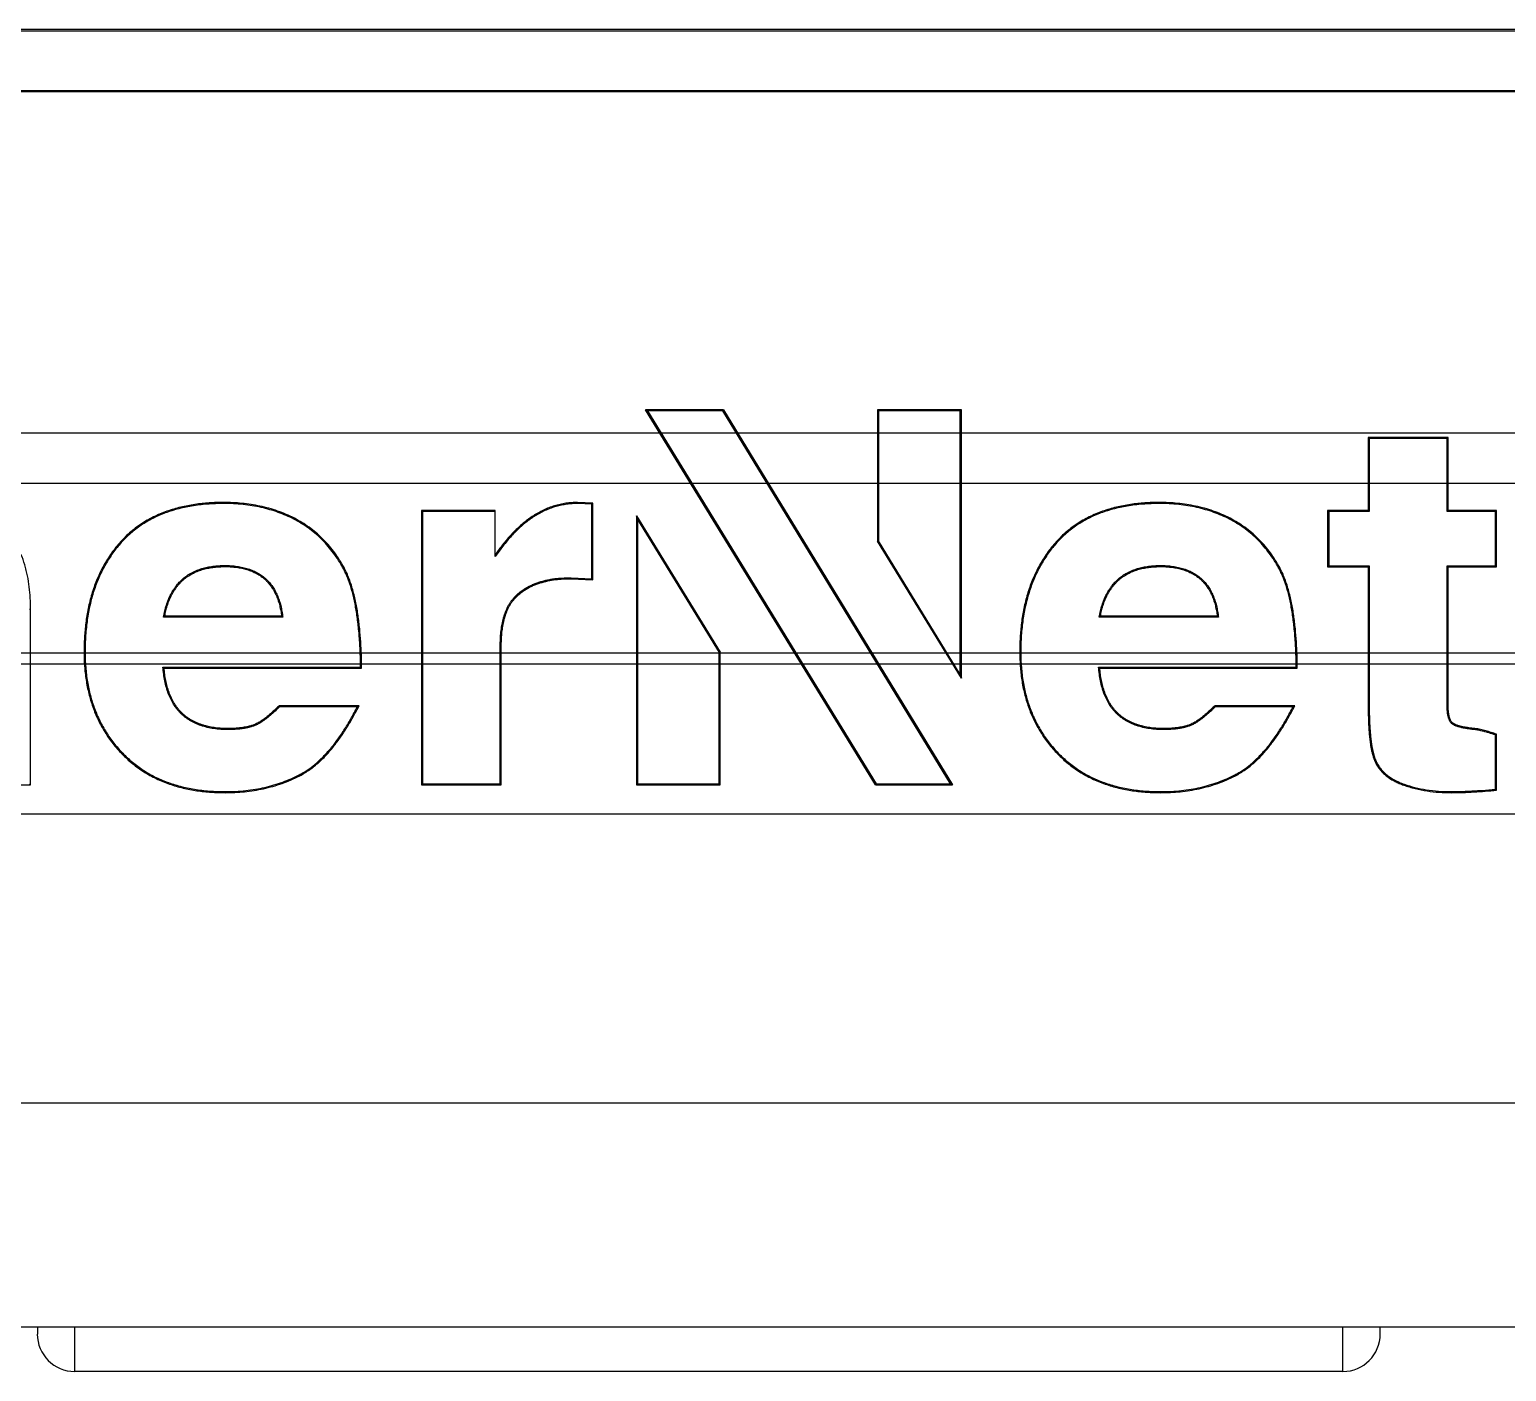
# Model space of a CAD drawing. Header units: millimetres. Extents: x 30557 to 235556, y -116603 to -73383.
# Drawn here: x 203812.39 to 203824.23, y -74906.87 to -74896.11 of the extents above; entities that cross this region are included whole.
import ezdxf

# ---------------------------------------------------------------- set-up
doc = ezdxf.new("R2010")
doc.units = ezdxf.units.MM

# ---------------------------------------------------------------- blocks, each defined once
blk = doc.blocks.new('1756-EN2TR-Z')
at = {"color": 7, "linetype": 'Continuous'}
for p, q in [((1.0616, 8.6583), (33.3932, 8.6583)), ((32.9596, 8.6683), (1.4952, 8.6683)), ((1.0965, 8.2596), (33.3584, 8.2596)), ((32.9596, 8.2526), (1.4952, 8.2526)), ((17.3359, 6.1268), (16.8146, 6.1268)), ((16.827, 6.1199), (16.8146, 6.1268)), ((18.352, 3.621), (16.8146, 6.1268)), ((17.332, 6.1199), (16.827, 6.1199)), ((16.827, 6.1199), (18.3559, 3.6279)), ((17.3359, 6.1268), (17.332, 6.1199)), ((18.8521, 3.6279), (17.332, 6.1199)), ((17.3359, 6.1268), (18.8645, 3.621)), ((18.9248, 6.1268), (18.3653, 6.1268)), ((18.3653, 6.1268), (18.3722, 6.1199)), ((18.3653, 6.1268), (18.3653, 5.2498)), ((18.9178, 6.1199), (18.3722, 6.1199)), ((18.3722, 6.1199), (18.3722, 5.2517)), ((18.9248, 6.1268), (18.9178, 6.1199)), ((18.9178, 4.3574), (18.9178, 6.1199)), ((18.9248, 4.3326), (18.9248, 6.1268)), ((22.1765, 5.9424), (21.6425, 5.9424)), ((21.6425, 5.9424), (21.6494, 5.9355)), ((21.6425, 5.9424), (21.6425, 5.4535)), ((22.1696, 5.9355), (21.6494, 5.9355)), ((21.6494, 5.9355), (21.6494, 5.4466)), ((22.1765, 5.9424), (22.1696, 5.9355)), ((22.1696, 5.4466), (22.1696, 5.9355)), ((22.1765, 5.4535), (22.1765, 5.9424)), ((15.8098, 5.4535), (15.3172, 5.4535)), ((15.3172, 5.4535), (15.3242, 5.4466)), ((15.3172, 5.4535), (15.3172, 3.621)), ((15.8098, 5.4466), (15.3242, 5.4466)), ((15.3242, 5.4466), (15.3242, 3.6279)), ((15.8098, 5.1471), (15.8098, 5.4535)), ((16.4624, 5.502), (16.3608, 5.5077)), ((16.4554, 5.4956), (16.3608, 5.5007)), ((16.4624, 5.502), (16.4554, 5.4956)), ((16.4554, 4.9982), (16.4554, 5.4956)), ((16.4624, 4.9908), (16.4624, 5.502)), ((21.6425, 5.4535), (21.3715, 5.4535)), ((21.3715, 5.4535), (21.3785, 5.4466)), ((21.3715, 5.4535), (21.3715, 5.0776)), ((21.6494, 5.4466), (21.3785, 5.4466)), ((21.3785, 5.4466), (21.3785, 5.0845)), ((21.6425, 5.4535), (21.6494, 5.4466)), ((22.1765, 5.4535), (22.1696, 5.4466)), ((22.4933, 5.4466), (22.1696, 5.4466)), ((22.5002, 5.4535), (22.1765, 5.4535)), ((22.5002, 5.4535), (22.4933, 5.4466)), ((22.4933, 5.0845), (22.4933, 5.4466)), ((22.5002, 5.0776), (22.5002, 5.4535)), ((16.754, 5.4185), (17.3135, 4.5066)), ((16.7609, 5.3939), (16.754, 5.4185)), ((16.754, 5.4185), (16.754, 3.621)), ((16.7609, 5.3939), (17.3065, 4.5046)), ((16.7609, 5.3939), (16.7609, 3.6279)), ((18.3722, 5.2517), (18.3653, 5.2498)), ((18.9248, 4.3326), (18.3653, 5.2498)), ((18.9178, 4.3574), (18.3722, 5.2517)), ((15.8424, 5.2021), (15.8098, 5.1587)), ((15.848, 5.1979), (15.8098, 5.1471)), ((21.3715, 5.0776), (21.3785, 5.0845)), ((21.3715, 5.0776), (21.6425, 5.0776)), ((21.3785, 5.0845), (21.6494, 5.0845)), ((21.6425, 5.0776), (21.6494, 5.0845)), ((21.6425, 5.0776), (21.6425, 4.1557)), ((21.6494, 5.0845), (21.6494, 4.1557)), ((22.1696, 5.0845), (22.4933, 5.0845)), ((22.1765, 5.0776), (22.1696, 5.0845)), ((22.1696, 4.1591), (22.1696, 5.0845)), ((22.1765, 5.0776), (22.5002, 5.0776)), ((22.1765, 4.1591), (22.1765, 5.0776)), ((22.5002, 5.0776), (22.4933, 5.0845)), ((16.3172, 5.005), (16.4554, 4.9982)), ((16.3172, 4.998), (16.4624, 4.9908)), ((16.4624, 4.9908), (16.4554, 4.9982)), ((12.7069, 3.621), (12.7069, 4.7935)), ((14.3912, 4.7411), (13.5947, 4.7411)), ((14.3834, 4.7481), (13.603, 4.7481)), ((20.6419, 4.7411), (19.8453, 4.7411)), ((20.6341, 4.7481), (19.8537, 4.7481)), ((15.8443, 3.6279), (15.8443, 4.5465)), ((15.8513, 3.621), (15.8513, 4.5465)), ((17.3065, 4.5046), (17.3135, 4.5066)), ((17.3065, 3.6279), (17.3065, 4.5046)), ((17.3135, 3.621), (17.3135, 4.5066)), ((13.591, 4.4078), (14.9114, 4.4078)), ((13.5985, 4.4009), (14.9184, 4.4009)), ((14.9184, 4.4009), (14.9114, 4.4078)), ((18.9178, 4.3574), (18.9248, 4.3326)), ((19.8417, 4.4078), (21.162, 4.4078)), ((19.8492, 4.4009), (21.1691, 4.4009)), ((21.1691, 4.4009), (21.162, 4.4078)), ((14.9009, 4.1492), (14.3665, 4.1492)), ((14.3665, 4.1492), (14.3694, 4.1422)), ((21.1515, 4.1492), (20.6172, 4.1492)), ((20.6172, 4.1492), (20.6201, 4.1422)), ((14.8895, 4.1422), (14.3694, 4.1422)), ((21.1402, 4.1422), (20.6201, 4.1422)), ((22.5002, 3.9595), (22.4933, 3.9544)), ((22.4933, 3.5907), (22.4933, 3.9544)), ((22.5002, 3.5843), (22.5002, 3.9595)), ((12.1728, 3.621), (12.7069, 3.621)), ((12.7069, 3.621), (12.6999, 3.6279)), ((15.3172, 3.621), (15.3242, 3.6279)), ((15.3172, 3.621), (15.8513, 3.621)), ((15.3242, 3.6279), (15.8443, 3.6279)), ((15.8513, 3.621), (15.8443, 3.6279)), ((16.754, 3.621), (16.7609, 3.6279)), ((16.754, 3.621), (17.3135, 3.621)), ((16.7609, 3.6279), (17.3065, 3.6279)), ((17.3135, 3.621), (17.3065, 3.6279)), ((18.352, 3.621), (18.3559, 3.6279)), ((18.352, 3.621), (18.8645, 3.621)), ((18.3559, 3.6279), (18.8521, 3.6279)), ((18.8521, 3.6279), (18.8645, 3.621)), ((22.5002, 3.5843), (22.4933, 3.5907)), ((1.4952, 1.4952), (32.9596, 1.4952)), ((0, 0), (34.4548, 0)), ((12.7518, 0), (12.7518, -0.0498)), ((21.7228, -0.0498), (21.7228, 0)), ((21.4736, -0.299), (13.0009, -0.299))]:
    blk.add_line(p, q, dxfattribs=at)
at = {"color": 9, "linetype": 'Continuous'}
for p, q in [((13.9966, 5.5077), (13.9966, 5.5007)), ((16.3608, 5.5077), (16.3608, 5.5007)), ((20.2473, 5.5077), (20.2473, 5.5007)), ((14.469, 5.402), (14.4658, 5.3958)), ((20.7197, 5.402), (20.7165, 5.3958)), ((13.3003, 5.2363), (13.3055, 5.2317)), ((19.5509, 5.2363), (19.5562, 5.2317)), ((15.8424, 5.2021), (15.848, 5.1979)), ((14.0039, 5.0793), (14.0039, 5.0862)), ((14.7934, 5.0861), (14.7873, 5.0826)), ((20.2545, 5.0793), (20.2545, 5.0862)), ((21.044, 5.0861), (21.038, 5.0826)), ((16.3172, 4.998), (16.3172, 5.005)), ((15.9373, 4.8614), (15.932, 4.866)), ((12.7069, 4.7935), (12.6999, 4.7935)), ((15.8513, 4.5465), (15.8443, 4.5465)), ((13.0639, 4.5076), (13.0709, 4.5076)), ((19.3146, 4.5076), (19.3216, 4.5076)), ((21.6425, 4.1557), (21.6494, 4.1557)), ((22.1765, 4.1591), (22.1696, 4.1591)), ((14.0257, 3.9969), (14.0257, 3.99)), ((14.1979, 4.0219), (14.2003, 4.0153)), ((20.2764, 3.9969), (20.2764, 3.99)), ((20.4485, 4.0219), (20.4509, 4.0153)), ((22.202, 4.0386), (22.1968, 4.0339)), ((22.3557, 3.9966), (22.355, 3.9897)), ((13.3169, 3.8278), (13.3219, 3.8326)), ((19.5675, 3.8278), (19.5725, 3.8326)), ((21.6896, 3.7735), (21.6959, 3.7765)), ((14.505, 3.6816), (14.5018, 3.6878)), ((20.7557, 3.6816), (20.7524, 3.6878)), ((14.0075, 3.5685), (14.0075, 3.5755)), ((20.2582, 3.5685), (20.2582, 3.5755)), ((21.8796, 3.6189), (21.8819, 3.6255)), ((22.1968, 3.5685), (22.1968, 3.5755)), ((13.0009, 0), (13.0009, -0.299)), ((21.4736, -0.299), (21.4736, 0))]:
    blk.add_line(p, q, dxfattribs=at)
at = {"color": 7, "linetype": 'Continuous'}
for centre, radius, start, end in [((14.8064, 3.3006), 1.8824, 129.73946, 130.06968), ((13.1668, 3.3738), 1.8354, 48.15541, 48.48211), ((21.0571, 3.3006), 1.8824, 129.73947, 130.06968), ((19.4175, 3.3738), 1.8354, 48.15541, 48.48211), ((15.1985, 6.1345), 2.3591, 227.04835, 227.297), ((21.4491, 6.1345), 2.3591, 227.04835, 227.297), ((12.2043, 8.5244), 5.1394, 301.4983, 301.64649), ((18.4551, 8.5243), 5.1393, 301.49836, 301.64655), ((13.0009, -0.0498), 0.2492, 180, 270), ((21.4736, -0.0498), 0.2492, 270, 0)]:
    blk.add_arc(centre, radius, start, end, dxfattribs=at)
for points, knots in [([(13.9966, 5.5077), (13.9644, 5.5077), (13.9001, 5.5056), (13.8041, 5.4957), (13.7251, 5.4806), (13.6629, 5.464), (13.617, 5.4492), (13.572, 5.4318), (13.5281, 5.4117), (13.4855, 5.389), (13.4445, 5.3637), (13.4052, 5.3356), (13.3679, 5.305), (13.3328, 5.2719), (13.3108, 5.2484), (13.3003, 5.2363)], [0, 0, 0, 0, 0.124999, 0.249989, 0.37497, 0.437475, 0.49998, 0.562484, 0.624988, 0.687491, 0.749993, 0.812495, 0.874996, 0.937498, 1, 1, 1, 1]), ([(13.9966, 5.5007), (13.9597, 5.5007), (13.9052, 5.4987), (13.8339, 5.4917), (13.7667, 5.482), (13.702, 5.4681), (13.6401, 5.4497), (13.5959, 5.4339), (13.5535, 5.4161), (13.5128, 5.3961), (13.4738, 5.374), (13.4366, 5.3498), (13.4011, 5.3235), (13.3673, 5.2951), (13.3353, 5.2645), (13.3152, 5.2429), (13.3055, 5.2317)], [0, 0, 0, 0, 0.144402, 0.213544, 0.280796, 0.410141, 0.472574, 0.533722, 0.593764, 0.65289, 0.711299, 0.769199, 0.826802, 0.884324, 0.941985, 1, 1, 1, 1]), ([(14.469, 5.402), (14.4509, 5.4113), (14.414, 5.4287), (14.3571, 5.4509), (14.2988, 5.4692), (14.2394, 5.4838), (14.1793, 5.4948), (14.0984, 5.5049), (14.0373, 5.5077), (13.9966, 5.5077)], [0, 0, 0, 0, 0.125004, 0.250009, 0.375015, 0.500024, 0.625034, 0.750046, 1, 1, 1, 1]), ([(14.4658, 5.3958), (14.4489, 5.4045), (14.4144, 5.4209), (14.3607, 5.4421), (14.305, 5.4602), (14.2473, 5.4749), (14.1875, 5.4865), (14.1039, 5.4976), (14.0398, 5.5007), (13.9966, 5.5007)], [0, 0, 0, 0, 0.117428, 0.236101, 0.356499, 0.479092, 0.604331, 0.732645, 1, 1, 1, 1]), ([(16.3608, 5.5077), (16.3478, 5.5077), (16.3217, 5.5067), (16.2828, 5.5026), (16.2444, 5.4955), (16.2065, 5.4855), (16.1695, 5.4728), (16.1336, 5.4573), (16.0988, 5.4394), (16.0653, 5.4192), (16.0331, 5.397), (15.992, 5.365), (15.9534, 5.3299), (15.9172, 5.2924), (15.8825, 5.2534), (15.8581, 5.2229), (15.8424, 5.2021)], [0, 0, 0, 0, 0.062501, 0.125, 0.1875, 0.249999, 0.312498, 0.374998, 0.4375, 0.500002, 0.562506, 0.62501, 0.749987, 0.812494, 0.875001, 1, 1, 1, 1]), ([(16.3608, 5.5007), (16.3486, 5.5007), (16.3242, 5.4999), (16.2881, 5.4962), (16.2526, 5.4901), (16.2179, 5.4816), (16.1838, 5.4707), (16.1504, 5.4574), (16.1177, 5.4417), (16.0855, 5.4237), (16.054, 5.4034), (16.023, 5.3808), (15.9925, 5.3558), (15.9626, 5.3287), (15.9331, 5.2992), (15.9041, 5.2676), (15.8756, 5.2337), (15.8571, 5.21), (15.848, 5.1979)], [0, 0, 0, 0, 0.059466, 0.118003, 0.175923, 0.23354, 0.291164, 0.349097, 0.40763, 0.467037, 0.527574, 0.589475, 0.652954, 0.718202, 0.785389, 0.854666, 0.926165, 1, 1, 1, 1]), ([(20.2473, 5.5077), (20.2151, 5.5077), (20.1508, 5.5056), (20.0548, 5.4957), (19.9757, 5.4806), (19.9136, 5.464), (19.8677, 5.4492), (19.8227, 5.4318), (19.7788, 5.4117), (19.7362, 5.389), (19.6952, 5.3637), (19.6559, 5.3356), (19.6186, 5.305), (19.5834, 5.2719), (19.5615, 5.2484), (19.5509, 5.2363)], [0, 0, 0, 0, 0.124999, 0.249989, 0.37497, 0.437475, 0.49998, 0.562484, 0.624988, 0.687491, 0.749993, 0.812495, 0.874996, 0.937498, 1, 1, 1, 1]), ([(20.2473, 5.5007), (20.2104, 5.5007), (20.1559, 5.4987), (20.0845, 5.4917), (20.0174, 5.482), (19.9526, 5.4681), (19.8907, 5.4497), (19.8466, 5.4339), (19.8041, 5.4161), (19.7634, 5.3961), (19.7245, 5.374), (19.6872, 5.3498), (19.6517, 5.3235), (19.618, 5.2951), (19.586, 5.2645), (19.5659, 5.2429), (19.5562, 5.2317)], [0, 0, 0, 0, 0.144403, 0.213544, 0.280796, 0.410141, 0.472575, 0.533722, 0.593764, 0.65289, 0.711299, 0.769199, 0.826802, 0.884324, 0.941985, 1, 1, 1, 1]), ([(20.7197, 5.402), (20.7016, 5.4113), (20.6647, 5.4287), (20.6077, 5.4509), (20.5494, 5.4692), (20.4901, 5.4838), (20.4299, 5.4948), (20.3491, 5.5049), (20.288, 5.5077), (20.2473, 5.5077)], [0, 0, 0, 0, 0.125004, 0.250009, 0.375015, 0.500024, 0.625034, 0.750046, 1, 1, 1, 1]), ([(20.7165, 5.3958), (20.6996, 5.4045), (20.665, 5.4209), (20.6114, 5.4421), (20.5557, 5.4602), (20.4979, 5.4749), (20.4382, 5.4865), (20.3546, 5.4976), (20.2905, 5.5007), (20.2473, 5.5007)], [0, 0, 0, 0, 0.117428, 0.236101, 0.356499, 0.479093, 0.604332, 0.732646, 1, 1, 1, 1]), ([(12.7069, 4.7935), (12.7069, 4.8186), (12.7056, 4.8686), (12.6992, 4.9435), (12.6894, 5.0054), (12.6785, 5.0542), (12.6652, 5.1025), (12.6481, 5.1497), (12.6267, 5.1949), (12.6084, 5.2277), (12.5877, 5.2591), (12.5646, 5.2888), (12.5392, 5.3164), (12.5208, 5.3334), (12.5112, 5.3415)], [0, 0, 0, 0, 0.125011, 0.250015, 0.375011, 0.437521, 0.500029, 0.624991, 0.687496, 0.75, 0.812502, 0.875002, 0.937501, 1, 1, 1, 1]), ([(14.7873, 5.0826), (14.7775, 5.0998), (14.7569, 5.1332), (14.7231, 5.1806), (14.6867, 5.2248), (14.6478, 5.2657), (14.6062, 5.3034), (14.562, 5.3377), (14.5152, 5.3688), (14.4825, 5.3872), (14.4658, 5.3958)], [0, 0, 0, 0, 0.130365, 0.258006, 0.383483, 0.50739, 0.630349, 0.753002, 0.876001, 1, 1, 1, 1]), ([(14.7934, 5.0861), (14.7838, 5.1027), (14.7638, 5.1353), (14.7306, 5.1822), (14.6943, 5.2267), (14.6549, 5.2685), (14.6124, 5.3072), (14.5672, 5.3426), (14.5194, 5.3744), (14.486, 5.3932), (14.469, 5.402)], [0, 0, 0, 0, 0.125006, 0.250009, 0.37501, 0.500009, 0.625007, 0.750004, 0.875001, 1, 1, 1, 1]), ([(21.038, 5.0826), (21.0281, 5.0998), (21.0076, 5.1332), (20.9738, 5.1806), (20.9374, 5.2248), (20.8984, 5.2657), (20.8568, 5.3034), (20.8126, 5.3377), (20.7659, 5.3688), (20.7332, 5.3872), (20.7165, 5.3958)], [0, 0, 0, 0, 0.130366, 0.258007, 0.383484, 0.507391, 0.630349, 0.753002, 0.876001, 1, 1, 1, 1]), ([(21.044, 5.0861), (21.0345, 5.1027), (21.0145, 5.1353), (20.9813, 5.1822), (20.945, 5.2267), (20.9055, 5.2685), (20.8631, 5.3072), (20.8178, 5.3426), (20.77, 5.3744), (20.7367, 5.3932), (20.7197, 5.402)], [0, 0, 0, 0, 0.125006, 0.250009, 0.37501, 0.500009, 0.625007, 0.750004, 0.875001, 1, 1, 1, 1]), ([(13.3003, 5.2363), (13.2895, 5.224), (13.2688, 5.1988), (13.2399, 5.1593), (13.2132, 5.1182), (13.1889, 5.0756), (13.167, 5.0319), (13.1474, 4.987), (13.1301, 4.9412), (13.11, 4.8791), (13.0903, 4.7998), (13.0746, 4.7031), (13.0657, 4.6055), (13.0639, 4.5403), (13.0639, 4.5076)], [0, 0, 0, 0, 0.062503, 0.125006, 0.18751, 0.250013, 0.312517, 0.375021, 0.437526, 0.500031, 0.625013, 0.750003, 0.874999, 1, 1, 1, 1]), ([(13.3055, 5.2317), (13.2957, 5.2205), (13.2768, 5.1976), (13.2502, 5.1618), (13.2254, 5.1245), (13.2025, 5.0858), (13.1814, 5.0457), (13.1621, 5.0041), (13.1447, 4.961), (13.1237, 4.9011), (13.1022, 4.8222), (13.0872, 4.7402), (13.0788, 4.6718), (13.0726, 4.5997), (13.0709, 4.5447), (13.0709, 4.5076)], [0, 0, 0, 0, 0.057274, 0.114544, 0.171969, 0.229711, 0.287927, 0.346774, 0.406402, 0.466956, 0.591366, 0.721075, 0.788223, 0.857032, 1, 1, 1, 1]), ([(19.5509, 5.2363), (19.5402, 5.224), (19.5194, 5.1988), (19.4905, 5.1593), (19.4639, 5.1182), (19.4396, 5.0756), (19.4177, 5.0319), (19.3981, 4.987), (19.3808, 4.9412), (19.3607, 4.8791), (19.341, 4.7998), (19.3252, 4.7031), (19.3164, 4.6055), (19.3146, 4.5403), (19.3146, 4.5076)], [0, 0, 0, 0, 0.062503, 0.125006, 0.18751, 0.250013, 0.312517, 0.375021, 0.437526, 0.500031, 0.625013, 0.750003, 0.874999, 1, 1, 1, 1]), ([(19.5562, 5.2317), (19.5464, 5.2205), (19.5275, 5.1976), (19.5008, 5.1618), (19.4761, 5.1245), (19.4531, 5.0858), (19.432, 5.0457), (19.4128, 5.0041), (19.3954, 4.961), (19.3744, 4.9011), (19.3529, 4.8222), (19.3379, 4.7402), (19.3294, 4.6718), (19.3233, 4.5997), (19.3216, 4.5447), (19.3216, 4.5076)], [0, 0, 0, 0, 0.057274, 0.114544, 0.171969, 0.229711, 0.287927, 0.346774, 0.406402, 0.466956, 0.591366, 0.721075, 0.788223, 0.857032, 1, 1, 1, 1]), ([(13.5947, 4.7411), (13.5971, 4.7551), (13.6027, 4.7823), (13.6135, 4.8217), (13.6269, 4.8588), (13.6429, 4.8934), (13.6584, 4.9204), (13.6721, 4.9405), (13.6828, 4.9547), (13.694, 4.9681), (13.7058, 4.9807), (13.7181, 4.9925), (13.7309, 5.0035), (13.7442, 5.0138), (13.7627, 5.0265), (13.7823, 5.0378), (13.8027, 5.0477), (13.824, 5.0568), (13.8519, 5.0666), (13.8872, 5.0755), (13.9244, 5.0817), (13.9635, 5.0854), (13.9902, 5.0862), (14.0039, 5.0862)], [0, 0, 0, 0, 0.071848, 0.14056, 0.206725, 0.270952, 0.333354, 0.363844, 0.393844, 0.42335, 0.452394, 0.481084, 0.509532, 0.537849, 0.566143, 0.623043, 0.651833, 0.680927, 0.740239, 0.801411, 0.864836, 0.930914, 1, 1, 1, 1]), ([(13.603, 4.7481), (13.6052, 4.7598), (13.6102, 4.7833), (13.6197, 4.8179), (13.6297, 4.8462), (13.639, 4.8683), (13.6492, 4.8899), (13.6609, 4.9109), (13.674, 4.931), (13.6845, 4.9455), (13.6958, 4.9595), (13.7079, 4.9728), (13.7207, 4.9854), (13.7342, 4.9973), (13.7485, 5.0083), (13.7633, 5.0184), (13.7787, 5.0277), (13.7945, 5.0362), (13.8108, 5.0438), (13.833, 5.0528), (13.8615, 5.0621), (13.8966, 5.0702), (13.9321, 5.0756), (13.9679, 5.0786), (13.9919, 5.0793), (14.0039, 5.0793)], [0, 0, 0, 0, 0.062501, 0.124999, 0.187496, 0.218749, 0.250002, 0.312492, 0.343744, 0.374997, 0.40625, 0.437502, 0.468754, 0.500006, 0.531258, 0.56251, 0.593762, 0.625015, 0.656267, 0.68752, 0.75001, 0.812503, 0.875, 0.937499, 1, 1, 1, 1]), ([(14.0039, 5.0862), (14.0179, 5.0862), (14.0453, 5.0854), (14.0854, 5.0815), (14.1236, 5.0747), (14.1598, 5.0649), (14.1885, 5.0541), (14.2102, 5.044), (14.2256, 5.0358), (14.2403, 5.0269), (14.2542, 5.0173), (14.2674, 5.0071), (14.2798, 4.9962), (14.2915, 4.9847), (14.3062, 4.9685), (14.3196, 4.951), (14.3316, 4.9324), (14.3429, 4.9129), (14.3556, 4.8869), (14.3681, 4.8536), (14.3783, 4.8181), (14.3861, 4.7804), (14.3898, 4.7544), (14.3912, 4.7411)], [0, 0, 0, 0, 0.072311, 0.14135, 0.207779, 0.272279, 0.33492, 0.365493, 0.395537, 0.425044, 0.454046, 0.482657, 0.511, 0.53919, 0.567342, 0.623922, 0.652546, 0.681478, 0.740499, 0.801449, 0.864738, 0.930797, 1, 1, 1, 1]), ([(14.0039, 5.0793), (14.0156, 5.0793), (14.0391, 5.0787), (14.0742, 5.0758), (14.1033, 5.0714), (14.1262, 5.0665), (14.1433, 5.0621), (14.1601, 5.057), (14.1767, 5.0511), (14.193, 5.0444), (14.2142, 5.0343), (14.2346, 5.0225), (14.2538, 5.009), (14.2675, 4.9979), (14.2805, 4.986), (14.2967, 4.969), (14.3113, 4.9505), (14.3243, 4.931), (14.3362, 4.9107), (14.3491, 4.8843), (14.3615, 4.8513), (14.3712, 4.8174), (14.3785, 4.7829), (14.382, 4.7597), (14.3834, 4.7481)], [0, 0, 0, 0, 0.062504, 0.125006, 0.187506, 0.218761, 0.250015, 0.28127, 0.312524, 0.343778, 0.375032, 0.437513, 0.468766, 0.500019, 0.531272, 0.562526, 0.625005, 0.656259, 0.687513, 0.750002, 0.812497, 0.874995, 0.937497, 1, 1, 1, 1]), ([(14.9114, 4.4078), (14.9111, 4.4268), (14.9104, 4.4642), (14.9085, 4.5193), (14.9057, 4.5724), (14.902, 4.6235), (14.8974, 4.6727), (14.892, 4.7198), (14.8857, 4.765), (14.8784, 4.8082), (14.8703, 4.8494), (14.8613, 4.8886), (14.8514, 4.9259), (14.8405, 4.9611), (14.8287, 4.9944), (14.816, 5.0257), (14.8024, 5.0551), (14.7925, 5.0737), (14.7873, 5.0826)], [0, 0, 0, 0, 0.082391, 0.161955, 0.238714, 0.312694, 0.383924, 0.452437, 0.518272, 0.581471, 0.642085, 0.70017, 0.755791, 0.809024, 0.859954, 0.908681, 0.95532, 1, 1, 1, 1]), ([(14.9184, 4.4009), (14.9181, 4.4302), (14.9169, 4.4888), (14.9127, 4.5766), (14.9069, 4.6496), (14.9005, 4.7079), (14.8948, 4.7514), (14.8879, 4.7949), (14.8799, 4.8381), (14.8704, 4.881), (14.8594, 4.9236), (14.8465, 4.9656), (14.8316, 5.007), (14.8141, 5.0473), (14.8006, 5.0734), (14.7934, 5.0861)], [0, 0, 0, 0, 0.125002, 0.250003, 0.375002, 0.437504, 0.500006, 0.562508, 0.625009, 0.68751, 0.75001, 0.81251, 0.875009, 0.937506, 1, 1, 1, 1]), ([(19.8453, 4.7411), (19.8478, 4.7551), (19.8533, 4.7823), (19.8642, 4.8217), (19.8776, 4.8588), (19.8936, 4.8934), (19.9091, 4.9204), (19.9228, 4.9405), (19.9335, 4.9547), (19.9447, 4.9681), (19.9565, 4.9807), (19.9688, 4.9925), (19.9816, 5.0035), (19.9949, 5.0138), (20.0134, 5.0265), (20.0329, 5.0378), (20.0533, 5.0477), (20.0746, 5.0568), (20.1026, 5.0666), (20.1379, 5.0755), (20.1751, 5.0817), (20.2142, 5.0854), (20.2409, 5.0862), (20.2545, 5.0862)], [0, 0, 0, 0, 0.071849, 0.14056, 0.206725, 0.270952, 0.333354, 0.363844, 0.393844, 0.42335, 0.452395, 0.481084, 0.509532, 0.537849, 0.566143, 0.623043, 0.651833, 0.680927, 0.740239, 0.801411, 0.864835, 0.930914, 1, 1, 1, 1]), ([(19.8537, 4.7481), (19.8558, 4.7598), (19.8608, 4.7833), (19.8704, 4.8179), (19.8803, 4.8462), (19.8897, 4.8683), (19.8999, 4.8899), (19.9115, 4.9109), (19.9246, 4.931), (19.9352, 4.9455), (19.9465, 4.9595), (19.9585, 4.9728), (19.9714, 4.9854), (19.9849, 4.9973), (19.9991, 5.0083), (20.0139, 5.0184), (20.0293, 5.0277), (20.0452, 5.0362), (20.0615, 5.0438), (20.0837, 5.0528), (20.1122, 5.0621), (20.1472, 5.0702), (20.1828, 5.0756), (20.2186, 5.0786), (20.2426, 5.0793), (20.2545, 5.0793)], [0, 0, 0, 0, 0.062501, 0.124999, 0.187496, 0.218749, 0.250002, 0.312492, 0.343744, 0.374997, 0.40625, 0.437502, 0.468754, 0.500006, 0.531258, 0.56251, 0.593762, 0.625015, 0.656267, 0.68752, 0.75001, 0.812503, 0.875, 0.937499, 1, 1, 1, 1]), ([(20.2545, 5.0862), (20.2685, 5.0862), (20.2959, 5.0854), (20.3361, 5.0815), (20.3743, 5.0747), (20.4105, 5.0649), (20.4392, 5.0541), (20.4608, 5.044), (20.4762, 5.0358), (20.4909, 5.0269), (20.5049, 5.0173), (20.518, 5.0071), (20.5304, 4.9962), (20.5421, 4.9847), (20.5568, 4.9685), (20.5702, 4.951), (20.5823, 4.9324), (20.5936, 4.9129), (20.6062, 4.8869), (20.6188, 4.8536), (20.629, 4.8181), (20.6368, 4.7804), (20.6404, 4.7544), (20.6419, 4.7411)], [0, 0, 0, 0, 0.072311, 0.14135, 0.207779, 0.272279, 0.33492, 0.365493, 0.395537, 0.425044, 0.454046, 0.482657, 0.511, 0.53919, 0.567342, 0.623922, 0.652546, 0.681478, 0.740499, 0.801449, 0.864738, 0.930797, 1, 1, 1, 1]), ([(20.2545, 5.0793), (20.2663, 5.0793), (20.2898, 5.0787), (20.3249, 5.0758), (20.3539, 5.0714), (20.3769, 5.0665), (20.394, 5.0621), (20.4108, 5.057), (20.4274, 5.0511), (20.4437, 5.0444), (20.4649, 5.0343), (20.4853, 5.0225), (20.5045, 5.009), (20.5182, 4.9979), (20.5311, 4.986), (20.5474, 4.969), (20.562, 4.9505), (20.575, 4.931), (20.5869, 4.9107), (20.5998, 4.8843), (20.6122, 4.8513), (20.6219, 4.8174), (20.6292, 4.7829), (20.6327, 4.7597), (20.6341, 4.7481)], [0, 0, 0, 0, 0.062504, 0.125006, 0.187506, 0.218761, 0.250015, 0.28127, 0.312524, 0.343778, 0.375032, 0.437513, 0.468766, 0.500019, 0.531272, 0.562526, 0.625005, 0.656259, 0.687513, 0.750002, 0.812497, 0.874995, 0.937497, 1, 1, 1, 1]), ([(21.162, 4.4078), (21.1618, 4.4268), (21.1611, 4.4642), (21.1591, 4.5193), (21.1563, 4.5724), (21.1526, 4.6235), (21.1481, 4.6727), (21.1426, 4.7198), (21.1363, 4.765), (21.1291, 4.8082), (21.121, 4.8494), (21.112, 4.8886), (21.102, 4.9259), (21.0912, 4.9611), (21.0794, 4.9944), (21.0667, 5.0257), (21.0531, 5.0551), (21.0431, 5.0737), (21.038, 5.0826)], [0, 0, 0, 0, 0.082391, 0.161955, 0.238714, 0.312694, 0.383924, 0.452437, 0.518272, 0.581471, 0.642085, 0.70017, 0.755791, 0.809024, 0.859954, 0.908681, 0.95532, 1, 1, 1, 1]), ([(21.1691, 4.4009), (21.1688, 4.4302), (21.1675, 4.4888), (21.1634, 4.5766), (21.1575, 4.6496), (21.1512, 4.7079), (21.1454, 4.7514), (21.1386, 4.7949), (21.1305, 4.8381), (21.1211, 4.881), (21.1101, 4.9236), (21.0972, 4.9656), (21.0822, 5.007), (21.0648, 5.0473), (21.0513, 5.0734), (21.044, 5.0861)], [0, 0, 0, 0, 0.125002, 0.250003, 0.375002, 0.437504, 0.500006, 0.562508, 0.625009, 0.68751, 0.75001, 0.81251, 0.875009, 0.937506, 1, 1, 1, 1]), ([(15.932, 4.866), (15.937, 4.8718), (15.9474, 4.883), (15.9643, 4.8988), (15.9823, 4.9135), (16.0015, 4.9271), (16.0219, 4.9397), (16.0437, 4.9511), (16.0666, 4.9615), (16.0907, 4.9709), (16.1158, 4.9791), (16.1419, 4.9861), (16.1689, 4.9921), (16.1968, 4.9969), (16.2256, 5.0006), (16.2658, 5.0041), (16.2965, 5.005), (16.3172, 5.005)], [0, 0, 0, 0, 0.0543, 0.108729, 0.163601, 0.219233, 0.275941, 0.33402, 0.3936, 0.45469, 0.517274, 0.581323, 0.646793, 0.713734, 0.782342, 0.852811, 1, 1, 1, 1]), ([(15.9373, 4.8614), (15.9429, 4.868), (15.9548, 4.8806), (15.9741, 4.8982), (15.9947, 4.9141), (16.0165, 4.9284), (16.0392, 4.9411), (16.0627, 4.9523), (16.0869, 4.9621), (16.1115, 4.9705), (16.1366, 4.9776), (16.1704, 4.9855), (16.2132, 4.9926), (16.2651, 4.9972), (16.2998, 4.998), (16.3172, 4.998)], [0, 0, 0, 0, 0.062499, 0.124997, 0.187496, 0.249996, 0.312497, 0.375, 0.437504, 0.500008, 0.562514, 0.62502, 0.750007, 0.875002, 1, 1, 1, 1]), ([(15.8443, 4.5465), (15.8443, 4.5628), (15.845, 4.5946), (15.8485, 4.6413), (15.8537, 4.6787), (15.8592, 4.7074), (15.8641, 4.7281), (15.8697, 4.7482), (15.8781, 4.7736), (15.8882, 4.7979), (15.9, 4.8207), (15.9097, 4.8367), (15.9203, 4.8519), (15.928, 4.8614), (15.932, 4.866)], [0, 0, 0, 0, 0.144435, 0.282342, 0.414686, 0.478976, 0.54194, 0.603524, 0.663696, 0.779806, 0.836036, 0.891309, 0.945873, 1, 1, 1, 1]), ([(15.8513, 4.5465), (15.8513, 4.5604), (15.8518, 4.5882), (15.8545, 4.6298), (15.8594, 4.6711), (15.8657, 4.7053), (15.8724, 4.7322), (15.8783, 4.7522), (15.8851, 4.7719), (15.893, 4.7912), (15.9021, 4.8099), (15.9124, 4.828), (15.924, 4.8453), (15.9327, 4.8562), (15.9373, 4.8614)], [0, 0, 0, 0, 0.125, 0.249998, 0.374994, 0.499984, 0.562489, 0.624994, 0.6875, 0.750003, 0.812505, 0.875005, 0.937503, 1, 1, 1, 1]), ([(13.0639, 4.5076), (13.0639, 4.4766), (13.066, 4.4146), (13.0745, 4.3374), (13.0852, 4.2763), (13.0953, 4.2308), (13.1075, 4.1859), (13.1219, 4.1416), (13.1386, 4.0982), (13.1575, 4.0556), (13.1787, 4.0142), (13.2021, 3.9739), (13.2277, 3.935), (13.2554, 3.8976), (13.2851, 3.8617), (13.3061, 3.8389), (13.3169, 3.8278)], [0, 0, 0, 0, 0.12499, 0.249972, 0.312476, 0.374979, 0.437482, 0.499985, 0.562487, 0.624989, 0.687491, 0.749993, 0.812494, 0.874996, 0.937498, 1, 1, 1, 1]), ([(13.0709, 4.5076), (13.0709, 4.4737), (13.0733, 4.4074), (13.0831, 4.3257), (13.095, 4.2631), (13.1058, 4.2178), (13.1185, 4.1737), (13.1332, 4.1308), (13.1499, 4.0892), (13.1686, 4.0488), (13.1892, 4.0096), (13.2118, 3.9717), (13.2363, 3.935), (13.2628, 3.8995), (13.2913, 3.8652), (13.3115, 3.8433), (13.3219, 3.8326)], [0, 0, 0, 0, 0.137539, 0.269289, 0.33331, 0.396259, 0.458276, 0.519508, 0.580105, 0.640225, 0.700028, 0.759676, 0.819334, 0.879166, 0.939335, 1, 1, 1, 1]), ([(19.3146, 4.5076), (19.3146, 4.4766), (19.3167, 4.4146), (19.3252, 4.3374), (19.3359, 4.2763), (19.346, 4.2308), (19.3582, 4.1859), (19.3726, 4.1416), (19.3893, 4.0982), (19.4082, 4.0556), (19.4294, 4.0142), (19.4528, 3.9739), (19.4784, 3.935), (19.5061, 3.8976), (19.5357, 3.8617), (19.5567, 3.8389), (19.5675, 3.8278)], [0, 0, 0, 0, 0.12499, 0.249972, 0.312476, 0.374979, 0.437482, 0.499985, 0.562487, 0.624989, 0.687491, 0.749993, 0.812494, 0.874996, 0.937498, 1, 1, 1, 1]), ([(19.3216, 4.5076), (19.3216, 4.4737), (19.324, 4.4074), (19.3338, 4.3257), (19.3457, 4.2631), (19.3564, 4.2178), (19.3692, 4.1737), (19.3839, 4.1308), (19.4006, 4.0892), (19.4192, 4.0488), (19.4398, 4.0096), (19.4624, 3.9717), (19.487, 3.935), (19.5135, 3.8995), (19.5419, 3.8652), (19.5621, 3.8433), (19.5725, 3.8326)], [0, 0, 0, 0, 0.137539, 0.269289, 0.33331, 0.396259, 0.458276, 0.519508, 0.580105, 0.640225, 0.700028, 0.759676, 0.819334, 0.879166, 0.939335, 1, 1, 1, 1]), ([(14.0257, 3.99), (14.0093, 3.99), (13.9774, 3.9909), (13.9308, 3.9957), (13.8867, 4.004), (13.845, 4.016), (13.8123, 4.0292), (13.7876, 4.0415), (13.7701, 4.0514), (13.7535, 4.0622), (13.7378, 4.0739), (13.723, 4.0863), (13.7091, 4.0995), (13.696, 4.1135), (13.6796, 4.1333), (13.6611, 4.16), (13.642, 4.1948), (13.626, 4.2324), (13.6129, 4.2726), (13.6027, 4.3154), (13.5953, 4.3607), (13.5922, 4.3918), (13.591, 4.4078)], [0, 0, 0, 0, 0.07204, 0.140557, 0.20622, 0.269736, 0.331294, 0.361339, 0.390894, 0.419969, 0.448612, 0.476943, 0.505085, 0.533159, 0.561279, 0.61805, 0.676101, 0.735896, 0.7978, 0.862167, 0.929437, 1, 1, 1, 1]), ([(14.0257, 3.9969), (14.0119, 3.9969), (13.9842, 3.9976), (13.9429, 4.0012), (13.9088, 4.0067), (13.8819, 4.0129), (13.8619, 4.0185), (13.8422, 4.025), (13.8164, 4.035), (13.7915, 4.047), (13.7677, 4.0611), (13.7506, 4.0728), (13.7343, 4.0857), (13.7189, 4.0995), (13.7045, 4.1144), (13.6911, 4.1302), (13.6787, 4.1469), (13.6673, 4.1642), (13.6569, 4.1821), (13.6444, 4.2068), (13.6311, 4.2387), (13.6186, 4.2783), (13.6092, 4.3187), (13.6025, 4.3596), (13.5997, 4.3871), (13.5985, 4.4009)], [0, 0, 0, 0, 0.062502, 0.125001, 0.187497, 0.218751, 0.250005, 0.281258, 0.312511, 0.374992, 0.406245, 0.437496, 0.468748, 0.5, 0.531252, 0.562504, 0.593756, 0.625009, 0.656261, 0.687515, 0.750004, 0.812498, 0.874996, 0.937497, 1, 1, 1, 1]), ([(20.2764, 3.99), (20.26, 3.99), (20.2281, 3.9909), (20.1815, 3.9957), (20.1373, 4.004), (20.0957, 4.016), (20.0629, 4.0292), (20.0383, 4.0415), (20.0208, 4.0514), (20.0042, 4.0622), (19.9885, 4.0739), (19.9737, 4.0863), (19.9598, 4.0995), (19.9467, 4.1135), (19.9303, 4.1333), (19.9118, 4.16), (19.8927, 4.1948), (19.8766, 4.2324), (19.8636, 4.2726), (19.8533, 4.3154), (19.8459, 4.3607), (19.8428, 4.3918), (19.8417, 4.4078)], [0, 0, 0, 0, 0.07204, 0.140557, 0.20622, 0.269736, 0.331294, 0.361339, 0.390894, 0.419968, 0.448612, 0.476943, 0.505085, 0.533159, 0.561279, 0.61805, 0.676101, 0.735896, 0.7978, 0.862167, 0.929437, 1, 1, 1, 1]), ([(20.2764, 3.9969), (20.2625, 3.9969), (20.2349, 3.9976), (20.1936, 4.0012), (20.1595, 4.0067), (20.1325, 4.0129), (20.1125, 4.0185), (20.0929, 4.025), (20.0671, 4.035), (20.0421, 4.047), (20.0184, 4.0611), (20.0013, 4.0728), (19.985, 4.0857), (19.9696, 4.0995), (19.9551, 4.1144), (19.9417, 4.1302), (19.9293, 4.1469), (19.9179, 4.1642), (19.9076, 4.1821), (19.895, 4.2068), (19.8817, 4.2387), (19.8692, 4.2783), (19.8599, 4.3187), (19.8532, 4.3596), (19.8503, 4.3871), (19.8492, 4.4009)], [0, 0, 0, 0, 0.062502, 0.125001, 0.187497, 0.218751, 0.250005, 0.281258, 0.312511, 0.374992, 0.406245, 0.437496, 0.468748, 0.5, 0.531252, 0.562504, 0.593756, 0.625009, 0.656261, 0.687515, 0.750004, 0.812498, 0.874996, 0.937497, 1, 1, 1, 1]), ([(14.3665, 4.1492), (14.3603, 4.1429), (14.3477, 4.1304), (14.3284, 4.1121), (14.3086, 4.0944), (14.2916, 4.0801), (14.2776, 4.0692), (14.267, 4.0612), (14.2562, 4.0535), (14.2451, 4.0461), (14.2338, 4.0391), (14.2183, 4.0305), (14.2062, 4.0249), (14.1979, 4.0219)], [0, 0, 0, 0, 0.125007, 0.250013, 0.375018, 0.500021, 0.562525, 0.625029, 0.687533, 0.750038, 0.812544, 0.875049, 1, 1, 1, 1]), ([(14.505, 3.6816), (14.5165, 3.6876), (14.5391, 3.7004), (14.5715, 3.7219), (14.6025, 3.7454), (14.6419, 3.7791), (14.6787, 3.8158), (14.7129, 3.8548), (14.7457, 3.895), (14.7839, 3.9474), (14.8261, 4.0127), (14.8651, 4.0801), (14.8892, 4.126), (14.9009, 4.1492)], [0, 0, 0, 0, 0.0625, 0.125, 0.187502, 0.250006, 0.374981, 0.437487, 0.499993, 0.62499, 0.749992, 0.874995, 1, 1, 1, 1]), ([(20.6172, 4.1492), (20.6109, 4.1429), (20.5983, 4.1304), (20.579, 4.1121), (20.5592, 4.0944), (20.5422, 4.0801), (20.5283, 4.0692), (20.5177, 4.0612), (20.5068, 4.0535), (20.4958, 4.0461), (20.4844, 4.0391), (20.4689, 4.0305), (20.4568, 4.0249), (20.4485, 4.0219)], [0, 0, 0, 0, 0.125007, 0.250013, 0.375018, 0.500021, 0.562525, 0.625029, 0.687533, 0.750038, 0.812544, 0.875049, 1, 1, 1, 1]), ([(20.7557, 3.6816), (20.7672, 3.6876), (20.7897, 3.7004), (20.8222, 3.7219), (20.8532, 3.7454), (20.8926, 3.7791), (20.9293, 3.8158), (20.9636, 3.8548), (20.9963, 3.895), (21.0346, 3.9474), (21.0768, 4.0127), (21.1158, 4.0801), (21.1399, 4.126), (21.1515, 4.1492)], [0, 0, 0, 0, 0.0625, 0.125, 0.187502, 0.250006, 0.374981, 0.437487, 0.499993, 0.62499, 0.749992, 0.874995, 1, 1, 1, 1]), ([(21.6425, 4.1557), (21.6425, 4.1396), (21.6427, 4.1073), (21.6438, 4.0589), (21.6458, 4.0105), (21.6486, 3.9702), (21.6517, 3.938), (21.6545, 3.914), (21.6578, 3.89), (21.6619, 3.8661), (21.6668, 3.8424), (21.6718, 3.8228), (21.6765, 3.8074), (21.6804, 3.7959), (21.6847, 3.7846), (21.6879, 3.7772), (21.6896, 3.7735)], [0, 0, 0, 0, 0.125, 0.249999, 0.374997, 0.499994, 0.562494, 0.624994, 0.687494, 0.749993, 0.812492, 0.87499, 0.906242, 0.937494, 0.968748, 1, 1, 1, 1]), ([(21.6494, 4.1557), (21.6494, 4.1334), (21.6497, 4.1007), (21.6509, 4.0579), (21.6521, 4.028), (21.6537, 3.9995), (21.6556, 3.9723), (21.6579, 3.9466), (21.6606, 3.9222), (21.6636, 3.8993), (21.667, 3.8777), (21.6708, 3.8575), (21.675, 3.8386), (21.6796, 3.8211), (21.6845, 3.805), (21.6899, 3.7902), (21.6939, 3.7809), (21.6959, 3.7765)], [0, 0, 0, 0, 0.174121, 0.255674, 0.333589, 0.407897, 0.478629, 0.54582, 0.60951, 0.669743, 0.72657, 0.780047, 0.830242, 0.877232, 0.921111, 0.961989, 1, 1, 1, 1]), ([(22.1968, 4.0339), (22.1953, 4.0357), (22.1923, 4.0394), (22.1872, 4.0476), (22.1832, 4.0566), (22.18, 4.066), (22.1779, 4.0733), (22.1761, 4.0809), (22.1741, 4.0915), (22.1725, 4.1023), (22.1714, 4.1135), (22.1705, 4.1252), (22.1697, 4.1405), (22.1696, 4.1528), (22.1696, 4.1591)], [0, 0, 0, 0, 0.054415, 0.109191, 0.221279, 0.278949, 0.33762, 0.397342, 0.458271, 0.584226, 0.649458, 0.716276, 0.854798, 1, 1, 1, 1]), ([(22.202, 4.0386), (22.2003, 4.0405), (22.1971, 4.0447), (22.1932, 4.0515), (22.1899, 4.0586), (22.1873, 4.066), (22.1851, 4.0735), (22.1832, 4.0812), (22.1817, 4.0889), (22.1804, 4.0966), (22.1793, 4.1044), (22.1782, 4.1148), (22.1773, 4.1278), (22.1766, 4.1434), (22.1765, 4.1539), (22.1765, 4.1591)], [0, 0, 0, 0, 0.062475, 0.124964, 0.187463, 0.249965, 0.312469, 0.374973, 0.437478, 0.499983, 0.562487, 0.624992, 0.749993, 0.874996, 1, 1, 1, 1]), ([(14.3694, 4.1422), (14.3624, 4.1352), (14.3486, 4.1215), (14.3309, 4.1051), (14.3169, 4.0925), (14.3031, 4.0807), (14.2893, 4.0693), (14.2753, 4.0587), (14.2649, 4.0511), (14.2544, 4.0439), (14.2404, 4.0349), (14.2226, 4.0247), (14.2078, 4.0181), (14.2003, 4.0153)], [0, 0, 0, 0, 0.139454, 0.274305, 0.340022, 0.404613, 0.530582, 0.592086, 0.652693, 0.71248, 0.771489, 0.887134, 1, 1, 1, 1]), ([(14.5018, 3.6878), (14.5108, 3.6924), (14.5286, 3.7024), (14.5641, 3.7248), (14.6077, 3.7578), (14.658, 3.8041), (14.7071, 3.8576), (14.7549, 3.9184), (14.8015, 3.9863), (14.8469, 4.0614), (14.8754, 4.1145), (14.8895, 4.1422)], [0, 0, 0, 0, 0.050032, 0.101175, 0.207364, 0.319695, 0.439076, 0.566251, 0.701821, 0.846274, 1, 1, 1, 1]), ([(20.6201, 4.1422), (20.6131, 4.1352), (20.5992, 4.1215), (20.5816, 4.1051), (20.5676, 4.0925), (20.5538, 4.0807), (20.54, 4.0693), (20.526, 4.0587), (20.5155, 4.0511), (20.505, 4.0439), (20.491, 4.0349), (20.4733, 4.0247), (20.4584, 4.0181), (20.4509, 4.0153)], [0, 0, 0, 0, 0.139454, 0.274305, 0.340022, 0.404613, 0.530582, 0.592086, 0.652692, 0.71248, 0.771489, 0.887134, 1, 1, 1, 1]), ([(20.7524, 3.6878), (20.7614, 3.6924), (20.7793, 3.7024), (20.8147, 3.7248), (20.8583, 3.7578), (20.9087, 3.8041), (20.9578, 3.8576), (21.0056, 3.9184), (21.0522, 3.9863), (21.0976, 4.0614), (21.1261, 4.1145), (21.1402, 4.1422)], [0, 0, 0, 0, 0.050032, 0.101175, 0.207364, 0.319695, 0.439077, 0.566251, 0.701821, 0.846274, 1, 1, 1, 1]), ([(14.1979, 4.0219), (14.191, 4.0193), (14.1772, 4.0148), (14.156, 4.0093), (14.1345, 4.0051), (14.1129, 4.0019), (14.0912, 3.9995), (14.0621, 3.9974), (14.0403, 3.9969), (14.0257, 3.9969)], [0, 0, 0, 0, 0.124994, 0.249994, 0.374997, 0.500001, 0.625007, 0.750012, 1, 1, 1, 1]), ([(14.2003, 4.0153), (14.1939, 4.0129), (14.1808, 4.0086), (14.1606, 4.0032), (14.1396, 3.9989), (14.118, 3.9955), (14.0958, 3.9929), (14.065, 3.9906), (14.0415, 3.99), (14.0257, 3.99)], [0, 0, 0, 0, 0.115512, 0.233301, 0.353767, 0.477117, 0.603372, 0.732501, 1, 1, 1, 1]), ([(20.4485, 4.0219), (20.4417, 4.0193), (20.4278, 4.0148), (20.4067, 4.0093), (20.3852, 4.0051), (20.3636, 4.0019), (20.3419, 3.9995), (20.3128, 3.9974), (20.2909, 3.9969), (20.2764, 3.9969)], [0, 0, 0, 0, 0.124994, 0.249994, 0.374997, 0.500001, 0.625007, 0.750012, 1, 1, 1, 1]), ([(20.4509, 4.0153), (20.4445, 4.0129), (20.4314, 4.0086), (20.4112, 4.0032), (20.3903, 3.9989), (20.3687, 3.9955), (20.3464, 3.9929), (20.3156, 3.9906), (20.2922, 3.99), (20.2764, 3.99)], [0, 0, 0, 0, 0.115512, 0.233301, 0.353767, 0.477116, 0.603372, 0.732501, 1, 1, 1, 1]), ([(22.355, 3.9897), (22.3467, 3.9905), (22.3306, 3.9923), (22.3108, 3.995), (22.2956, 3.9975), (22.2847, 3.9994), (22.2741, 4.0016), (22.2638, 4.0039), (22.2538, 4.0064), (22.2442, 4.0091), (22.2349, 4.0122), (22.2275, 4.015), (22.2218, 4.0174), (22.2163, 4.0199), (22.2099, 4.0233), (22.2028, 4.0281), (22.1987, 4.0319), (22.1968, 4.0339)], [0, 0, 0, 0, 0.14983, 0.292038, 0.360336, 0.426846, 0.491638, 0.554784, 0.61636, 0.676462, 0.735043, 0.791887, 0.819606, 0.846832, 0.899722, 0.950579, 1, 1, 1, 1]), ([(22.3557, 3.9966), (22.349, 3.9973), (22.3356, 3.9987), (22.3156, 4.0013), (22.299, 4.0039), (22.2857, 4.0063), (22.2725, 4.009), (22.2594, 4.012), (22.2465, 4.0157), (22.2369, 4.0188), (22.229, 4.0218), (22.2228, 4.0246), (22.2183, 4.0268), (22.2138, 4.0292), (22.2082, 4.0328), (22.2043, 4.0361), (22.202, 4.0386)], [0, 0, 0, 0, 0.125015, 0.250029, 0.375043, 0.437551, 0.500059, 0.625064, 0.687571, 0.750078, 0.812582, 0.843837, 0.875092, 0.906347, 0.937602, 1, 1, 1, 1]), ([(22.4933, 3.9544), (22.4858, 3.9569), (22.4714, 3.9615), (22.4505, 3.968), (22.4311, 3.9736), (22.4131, 3.9784), (22.3966, 3.9825), (22.3815, 3.9857), (22.3678, 3.9881), (22.3591, 3.9893), (22.355, 3.9897)], [0, 0, 0, 0, 0.164844, 0.317919, 0.459396, 0.589458, 0.708307, 0.816167, 0.913296, 1, 1, 1, 1]), ([(22.5002, 3.9595), (22.4884, 3.9634), (22.4706, 3.9691), (22.4468, 3.9763), (22.4288, 3.9815), (22.4108, 3.9862), (22.3926, 3.9905), (22.3773, 3.9936), (22.365, 3.9955), (22.3588, 3.9963), (22.3557, 3.9966)], [0, 0, 0, 0, 0.249995, 0.374995, 0.499994, 0.624993, 0.749993, 0.874989, 0.937498, 1, 1, 1, 1]), ([(13.3169, 3.8278), (13.3279, 3.8164), (13.3505, 3.7943), (13.3864, 3.7633), (13.4241, 3.7344), (13.4634, 3.7078), (13.5042, 3.6836), (13.5464, 3.6619), (13.5898, 3.6427), (13.6341, 3.6258), (13.6793, 3.6114), (13.7405, 3.5952), (13.8182, 3.5804), (13.9126, 3.5705), (13.9759, 3.5685), (14.0075, 3.5685)], [0, 0, 0, 0, 0.062503, 0.125006, 0.187509, 0.250011, 0.312514, 0.375017, 0.437521, 0.500025, 0.562529, 0.625034, 0.750014, 0.875003, 1, 1, 1, 1]), ([(13.3219, 3.8326), (13.3323, 3.8219), (13.3536, 3.8011), (13.3871, 3.7718), (13.4221, 3.7445), (13.4585, 3.7193), (13.4963, 3.6961), (13.5355, 3.675), (13.5762, 3.6559), (13.6184, 3.6389), (13.662, 3.6239), (13.707, 3.6109), (13.7535, 3.5999), (13.8182, 3.5878), (13.903, 3.5779), (13.9721, 3.5755), (14.0075, 3.5755)], [0, 0, 0, 0, 0.059521, 0.118566, 0.177327, 0.235999, 0.294779, 0.353861, 0.413436, 0.473692, 0.534809, 0.596958, 0.660304, 0.725001, 0.858989, 1, 1, 1, 1]), ([(19.5675, 3.8278), (19.5785, 3.8164), (19.6012, 3.7943), (19.6371, 3.7633), (19.6747, 3.7344), (19.714, 3.7078), (19.7549, 3.6836), (19.7971, 3.6619), (19.8404, 3.6427), (19.8848, 3.6258), (19.93, 3.6114), (19.9911, 3.5952), (20.0689, 3.5804), (20.1633, 3.5705), (20.2266, 3.5685), (20.2582, 3.5685)], [0, 0, 0, 0, 0.062503, 0.125006, 0.187509, 0.250011, 0.312514, 0.375017, 0.437521, 0.500025, 0.562529, 0.625034, 0.750014, 0.875003, 1, 1, 1, 1]), ([(19.5725, 3.8326), (19.5829, 3.8219), (19.6042, 3.8011), (19.6378, 3.7718), (19.6727, 3.7445), (19.7091, 3.7193), (19.747, 3.6961), (19.7862, 3.675), (19.8269, 3.6559), (19.869, 3.6389), (19.9126, 3.6239), (19.9577, 3.6109), (20.0042, 3.5999), (20.0689, 3.5878), (20.1537, 3.5779), (20.2228, 3.5755), (20.2582, 3.5755)], [0, 0, 0, 0, 0.059521, 0.118566, 0.177326, 0.235999, 0.294778, 0.35386, 0.413436, 0.473692, 0.534808, 0.596957, 0.660303, 0.725001, 0.858989, 1, 1, 1, 1]), ([(21.6896, 3.7735), (21.6919, 3.7688), (21.6966, 3.7594), (21.7047, 3.7459), (21.7135, 3.7329), (21.7232, 3.7205), (21.7336, 3.7087), (21.7484, 3.6938), (21.7684, 3.6768), (21.7943, 3.6589), (21.8217, 3.6434), (21.8502, 3.63), (21.8697, 3.6224), (21.8796, 3.6189)], [0, 0, 0, 0, 0.062506, 0.125014, 0.18752, 0.250027, 0.312535, 0.375042, 0.500016, 0.625, 0.749994, 0.874994, 1, 1, 1, 1]), ([(21.6959, 3.7765), (21.6999, 3.7681), (21.7088, 3.7517), (21.7251, 3.7286), (21.7442, 3.7072), (21.7661, 3.6874), (21.7909, 3.6693), (21.8137, 3.6557), (21.8332, 3.6457), (21.8543, 3.6359), (21.8707, 3.6295), (21.8819, 3.6255)], [0, 0, 0, 0, 0.113238, 0.227119, 0.343111, 0.462624, 0.586962, 0.717299, 0.78506, 0.854697, 1, 1, 1, 1]), ([(14.0075, 3.5755), (14.0306, 3.5755), (14.0761, 3.5766), (14.1434, 3.582), (14.2085, 3.5909), (14.2716, 3.6034), (14.3324, 3.6193), (14.3911, 3.6385), (14.4477, 3.6612), (14.484, 3.6786), (14.5018, 3.6878)], [0, 0, 0, 0, 0.135311, 0.266951, 0.395266, 0.520615, 0.643372, 0.763923, 0.882664, 1, 1, 1, 1]), ([(14.0075, 3.5685), (14.029, 3.5685), (14.0719, 3.5695), (14.1361, 3.5743), (14.2, 3.5825), (14.2633, 3.5944), (14.3258, 3.6101), (14.3872, 3.6297), (14.4471, 3.6533), (14.4859, 3.6717), (14.505, 3.6816)], [0, 0, 0, 0, 0.125005, 0.250009, 0.375012, 0.500012, 0.625011, 0.750009, 0.875005, 1, 1, 1, 1]), ([(20.2582, 3.5755), (20.2812, 3.5755), (20.3268, 3.5766), (20.394, 3.582), (20.4592, 3.5909), (20.5222, 3.6034), (20.5831, 3.6193), (20.6418, 3.6385), (20.6983, 3.6612), (20.7347, 3.6786), (20.7524, 3.6878)], [0, 0, 0, 0, 0.135311, 0.266951, 0.395266, 0.520615, 0.643372, 0.763923, 0.882664, 1, 1, 1, 1]), ([(20.2582, 3.5685), (20.2796, 3.5685), (20.3226, 3.5695), (20.3868, 3.5743), (20.4507, 3.5825), (20.514, 3.5944), (20.5765, 3.6101), (20.6379, 3.6297), (20.6978, 3.6533), (20.7366, 3.6717), (20.7557, 3.6816)], [0, 0, 0, 0, 0.125005, 0.250009, 0.375012, 0.500012, 0.625011, 0.750009, 0.875005, 1, 1, 1, 1]), ([(21.8796, 3.6189), (21.9049, 3.6099), (21.9566, 3.5946), (22.0358, 3.5791), (22.1161, 3.5703), (22.1699, 3.5685), (22.1968, 3.5685)], [0, 0, 0, 0, 0.249974, 0.499967, 0.749977, 1, 1, 1, 1]), ([(21.8819, 3.6255), (21.9056, 3.6171), (21.9547, 3.6023), (22.0315, 3.5868), (22.1128, 3.5774), (22.1684, 3.5755), (22.1968, 3.5755)], [0, 0, 0, 0, 0.235116, 0.479224, 0.733767, 1, 1, 1, 1]), ([(22.1968, 3.5755), (22.2063, 3.5755), (22.2261, 3.5756), (22.257, 3.5764), (22.2903, 3.5776), (22.3261, 3.5793), (22.3644, 3.5814), (22.4204, 3.585), (22.4636, 3.5883), (22.4933, 3.5907)], [0, 0, 0, 0, 0.095917, 0.199969, 0.312248, 0.432841, 0.561832, 0.699303, 1, 1, 1, 1]), ([(22.1968, 3.5685), (22.2095, 3.5685), (22.2285, 3.5687), (22.2538, 3.5694), (22.2791, 3.5702), (22.3107, 3.5715), (22.3613, 3.5742), (22.4245, 3.5783), (22.475, 3.5822), (22.5002, 3.5843)], [0, 0, 0, 0, 0.125, 0.187503, 0.250005, 0.375005, 0.500004, 0.750002, 1, 1, 1, 1])]:
    blk.add_open_spline(points, degree=3, knots=knots, dxfattribs=at)
blk = doc.blocks.new('1756-A10-Z')
at = {"color": 7, "linetype": 'Continuous'}
for p, q in [((65.851, -129.9648), (84.8546, -129.9648)), ((26.3596, -131.5082), (201.7161, -131.5082)), ((26.3596, -132.5105), (201.7161, -132.5105))]:
    blk.add_line(p, q, dxfattribs=at)
at = {"color": 9, "linetype": 'Continuous'}
for p, q in [((84.3347, -130.3023), (66.4534, -130.3023)), ((65.3209, -131.4349), (83.6809, -131.4349))]:
    blk.add_line(p, q, dxfattribs=at)

msp = doc.modelspace()

# ---------------------------------------------------------------- block references
at = {"xscale": 1.2, "yscale": 1.2, "zscale": 1.2}
for name, p in [('1756-A10-Z', (203724.528, -74743.389)), ('1756-EN2TR-Z', (203797.148, -74906.514))]:
    msp.add_blockref(name, p, dxfattribs=at)

doc.saveas('drawing.dxf')
